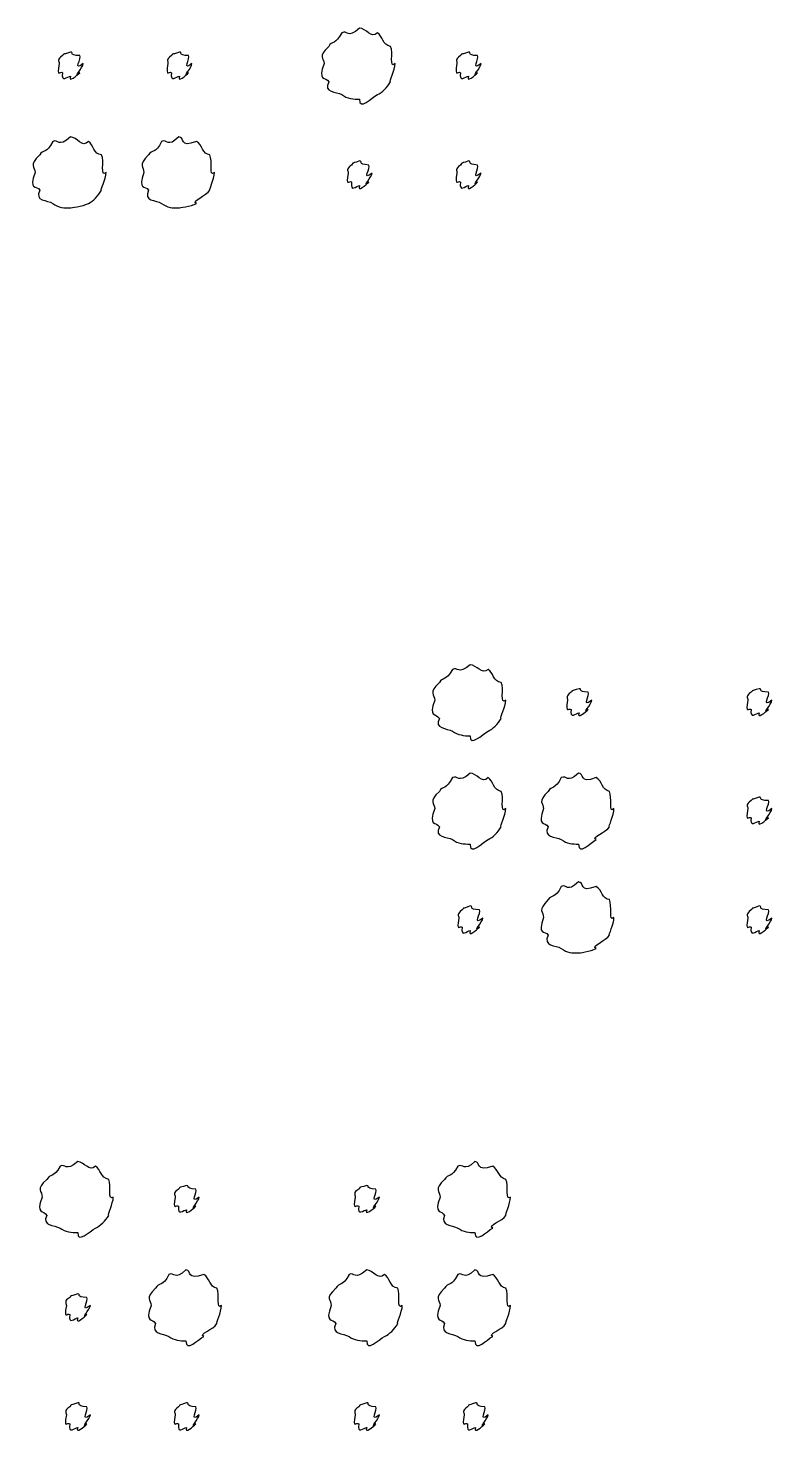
# Model space of a CAD drawing. Header units: millimetres. Extents: x -178 to -32, y 41 to 266.
# Drawn here: x -64.01 to -56.85, y 239.68 to 253.21 of the extents above; entities that cross this region are included whole.
import ezdxf

# ---------------------------------------------------------------- set-up
doc = ezdxf.new("R2010")
doc.units = ezdxf.units.MM
doc.layers.get('0').update_dxf_attribs({"linetype": 'CONTINUOUS'})

msp = doc.modelspace()

# ---------------------------------------------------------------- linework, layer by layer
at = {"color": 0}
for p, q in [((-60.815, 253.214), (-60.815, 253.214)), ((-63.5974, 252.983), (-63.5974, 252.983)), ((-62.55, 252.983), (-62.55, 252.983)), ((-59.768, 252.983), (-59.768, 252.983)), ((-63.5974, 252.167), (-63.5974, 252.167)), ((-62.5556, 252.167), (-62.5556, 252.167)), ((-60.815, 251.936), (-60.815, 251.936)), ((-59.768, 251.936), (-59.768, 251.936)), ((-59.75, 247.088), (-59.75, 247.088)), ((-58.7026, 246.856), (-58.7026, 246.856)), ((-56.9676, 246.856), (-56.9676, 246.856)), ((-59.75, 246.046), (-59.75, 246.046)), ((-58.7082, 246.046), (-58.7082, 246.046)), ((-56.9676, 245.814), (-56.9676, 245.814)), ((-58.7082, 244.999), (-58.7082, 244.999)), ((-59.75, 244.767), (-59.75, 244.767)), ((-56.9676, 244.767), (-56.9676, 244.767)), ((-63.5286, 242.307), (-63.5286, 242.307)), ((-59.7045, 242.307), (-59.7045, 242.307)), ((-62.4812, 242.076), (-62.4812, 242.076)), ((-60.7462, 242.076), (-60.7462, 242.076)), ((-62.4868, 241.265), (-62.4868, 241.265)), ((-60.7462, 241.265), (-60.7462, 241.265)), ((-59.7045, 241.265), (-59.7045, 241.265)), ((-63.5286, 241.034), (-63.5286, 241.034)), ((-63.5286, 239.987), (-63.5286, 239.987)), ((-62.4812, 239.987), (-62.4812, 239.987)), ((-60.7462, 239.987), (-60.7462, 239.987)), ((-59.6988, 239.987), (-59.6988, 239.987))]:
    msp.add_line(p, q, dxfattribs=at)
for points in [[(-60.9861, 253.17), (-61.0482, 253.049), (-61.0824, 253.096), (-61.1128, 253.038)], [(-60.815, 253.214), (-60.9378, 253.107), (-60.9311, 253.199), (-60.9861, 253.17)], [(-60.6443, 253.17), (-60.7021, 253.107), (-60.7557, 253.214), (-60.815, 253.214)], [(-60.5176, 253.038), (-60.5959, 253.049), (-60.5921, 253.14), (-60.6443, 253.17)], [(-61.1128, 253.038), (-61.2246, 252.935), (-61.1569, 252.928), (-61.1569, 252.873)], [(-60.4735, 252.873), (-60.5342, 252.817), (-60.4873, 252.983), (-60.5176, 253.038)], [(-63.6746, 252.95), (-63.7353, 252.909), (-63.7078, 252.902), (-63.7078, 252.873)], [(-63.7078, 252.873), (-63.7353, 252.725), (-63.6965, 252.807), (-63.6746, 252.785)], [(-63.5974, 252.983), (-63.6912, 252.953), (-63.6524, 252.972), (-63.6746, 252.95)], [(-63.5092, 252.95), (-63.6249, 252.953), (-63.5603, 252.983), (-63.5974, 252.983)], [(-63.476, 252.873), (-63.5808, 252.791), (-63.4873, 252.928), (-63.5092, 252.95)], [(-63.5092, 252.785), (-63.5808, 252.725), (-63.476, 252.835), (-63.476, 252.873)], [(-62.6272, 252.95), (-62.6837, 252.909), (-62.6604, 252.902), (-62.6604, 252.873)], [(-62.6604, 252.873), (-62.6837, 252.725), (-62.6495, 252.807), (-62.6272, 252.785)], [(-62.55, 252.983), (-62.6396, 252.953), (-62.6054, 252.972), (-62.6272, 252.95)], [(-62.4618, 252.95), (-62.5736, 252.953), (-62.5129, 252.983), (-62.55, 252.983)], [(-62.429, 252.873), (-62.5295, 252.791), (-62.4399, 252.928), (-62.4618, 252.95)], [(-62.4618, 252.785), (-62.5295, 252.725), (-62.429, 252.835), (-62.429, 252.873)], [(-61.1569, 252.873), (-61.2246, 252.699), (-61.1417, 252.752), (-61.1128, 252.696)], [(-60.5176, 252.696), (-60.5342, 252.699), (-60.4735, 252.809), (-60.4735, 252.873)], [(-59.8449, 252.95), (-59.9017, 252.909), (-59.878, 252.902), (-59.878, 252.873)], [(-59.878, 252.873), (-59.9017, 252.725), (-59.8671, 252.807), (-59.8449, 252.785)], [(-59.768, 252.983), (-59.8576, 252.953), (-59.823, 252.972), (-59.8449, 252.95)], [(-59.6798, 252.95), (-59.7912, 252.953), (-59.7306, 252.983), (-59.768, 252.983)], [(-59.6466, 252.873), (-59.7472, 252.791), (-59.6575, 252.928), (-59.6798, 252.95)], [(-59.6798, 252.785), (-59.7472, 252.725), (-59.6466, 252.835), (-59.6466, 252.873)], [(-63.6746, 252.785), (-63.6912, 252.681), (-63.6263, 252.752), (-63.5974, 252.752)], [(-63.5974, 252.752), (-63.6249, 252.681), (-63.5314, 252.762), (-63.5092, 252.785)], [(-62.6272, 252.785), (-62.6396, 252.681), (-62.5789, 252.752), (-62.55, 252.752)], [(-62.55, 252.752), (-62.5736, 252.681), (-62.484, 252.762), (-62.4618, 252.785)], [(-59.8449, 252.785), (-59.8576, 252.681), (-59.7969, 252.752), (-59.768, 252.752)], [(-59.768, 252.752), (-59.7912, 252.681), (-59.7016, 252.762), (-59.6798, 252.785)], [(-61.1128, 252.696), (-61.1653, 252.593), (-61.0411, 252.604), (-60.9861, 252.575)], [(-60.6443, 252.575), (-60.5959, 252.593), (-60.5504, 252.644), (-60.5176, 252.696)], [(-60.9861, 252.575), (-60.9378, 252.534), (-60.8729, 252.531), (-60.815, 252.531)], [(-60.815, 252.531), (-60.8207, 252.417), (-60.6993, 252.545), (-60.6443, 252.575)], [(-63.7681, 252.123), (-63.8302, 251.998), (-63.8648, 252.052), (-63.8951, 251.996)], [(-63.5974, 252.167), (-63.7201, 252.057), (-63.7131, 252.152), (-63.7681, 252.123)], [(-63.4266, 252.123), (-63.4845, 252.057), (-63.5381, 252.167), (-63.5974, 252.167)], [(-63.2996, 251.996), (-63.3783, 251.998), (-63.3741, 252.093), (-63.4266, 252.123)], [(-62.7211, 252.123), (-62.7789, 251.998), (-62.8174, 252.052), (-62.8477, 251.996)], [(-62.5556, 252.167), (-62.6685, 252.057), (-62.6657, 252.152), (-62.7211, 252.123)], [(-62.3849, 252.123), (-62.5556, 252.057), (-62.4963, 252.167), (-62.5556, 252.167)], [(-62.2579, 251.996), (-62.327, 251.998), (-62.3295, 252.093), (-62.3849, 252.123)], [(-63.8951, 251.996), (-64.0066, 251.888), (-63.9392, 251.883), (-63.9392, 251.825)], [(-63.2555, 251.825), (-63.3162, 251.77), (-63.2693, 251.941), (-63.2996, 251.996)], [(-62.8477, 251.996), (-62.9553, 251.888), (-62.8918, 251.883), (-62.8918, 251.825)], [(-62.2138, 251.825), (-62.2688, 251.77), (-62.2275, 251.941), (-62.2579, 251.996)], [(-60.815, 251.936), (-60.9088, 251.903), (-60.8704, 251.922), (-60.8923, 251.897)], [(-60.7268, 251.897), (-60.8429, 251.903), (-60.778, 251.936), (-60.815, 251.936)], [(-59.768, 251.936), (-59.8576, 251.903), (-59.823, 251.922), (-59.8449, 251.897)], [(-59.6798, 251.897), (-59.7912, 251.903), (-59.7306, 251.936), (-59.768, 251.936)], [(-63.9392, 251.825), (-64.0066, 251.649), (-63.924, 251.706), (-63.8951, 251.655)], [(-63.2996, 251.655), (-63.3162, 251.649), (-63.2555, 251.762), (-63.2555, 251.825)], [(-62.8918, 251.825), (-62.9553, 251.649), (-62.8766, 251.706), (-62.8477, 251.655)], [(-62.2579, 251.655), (-62.2688, 251.649), (-62.2138, 251.762), (-62.2138, 251.825)], [(-60.8923, 251.897), (-60.9529, 251.854), (-60.9254, 251.849), (-60.9254, 251.82)], [(-60.9254, 251.82), (-60.9529, 251.674), (-60.9145, 251.757), (-60.8923, 251.732)], [(-60.694, 251.82), (-60.7988, 251.737), (-60.7049, 251.875), (-60.7268, 251.897)], [(-60.7268, 251.732), (-60.7988, 251.674), (-60.694, 251.787), (-60.694, 251.82)], [(-59.8449, 251.897), (-59.9017, 251.854), (-59.878, 251.849), (-59.878, 251.82)], [(-59.878, 251.82), (-59.9017, 251.674), (-59.8671, 251.757), (-59.8449, 251.732)], [(-59.6466, 251.82), (-59.7472, 251.737), (-59.6575, 251.875), (-59.6798, 251.897)], [(-59.6798, 251.732), (-59.7472, 251.674), (-59.6466, 251.787), (-59.6466, 251.82)], [(-63.8951, 251.655), (-63.9473, 251.546), (-63.8235, 251.561), (-63.7681, 251.528)], [(-63.4266, 251.528), (-63.3783, 251.546), (-63.3328, 251.602), (-63.2996, 251.655)], [(-62.8477, 251.655), (-62.8975, 251.546), (-62.7761, 251.561), (-62.7211, 251.528)], [(-62.3849, 251.528), (-62.4452, 251.546), (-62.2868, 251.602), (-62.2579, 251.655)], [(-60.8923, 251.732), (-60.9088, 251.627), (-60.8439, 251.699), (-60.815, 251.699)], [(-60.815, 251.699), (-60.8429, 251.627), (-60.749, 251.71), (-60.7268, 251.732)], [(-59.8449, 251.732), (-59.8576, 251.627), (-59.7969, 251.699), (-59.768, 251.699)], [(-59.768, 251.699), (-59.7912, 251.627), (-59.7016, 251.71), (-59.6798, 251.732)], [(-63.7681, 251.528), (-63.7201, 251.484), (-63.6552, 251.484), (-63.5974, 251.484)], [(-63.5974, 251.484), (-63.603, 251.484), (-63.4817, 251.497), (-63.4266, 251.528)], [(-62.7211, 251.528), (-62.6685, 251.484), (-62.6106, 251.484), (-62.5556, 251.484)], [(-62.5556, 251.484), (-62.5556, 251.484), (-62.4399, 251.497), (-62.3849, 251.528)], [(-59.9207, 247.044), (-59.9828, 246.928), (-60.0174, 246.972), (-60.0477, 246.917)], [(-59.75, 247.088), (-59.8727, 246.986), (-59.8657, 247.072), (-59.9207, 247.044)], [(-59.5789, 247.044), (-59.6371, 246.986), (-59.6907, 247.088), (-59.75, 247.088)], [(-59.4522, 246.917), (-59.5309, 246.928), (-59.5267, 247.013), (-59.5789, 247.044)], [(-60.0477, 246.917), (-60.1592, 246.818), (-60.0918, 246.804), (-60.0918, 246.746)], [(-59.4081, 246.746), (-59.4688, 246.699), (-59.4219, 246.862), (-59.4522, 246.917)], [(-58.7798, 246.823), (-58.8363, 246.787), (-58.813, 246.775), (-58.813, 246.746)], [(-58.7026, 246.856), (-58.7922, 246.832), (-58.7576, 246.845), (-58.7798, 246.823)], [(-58.6144, 246.823), (-58.7262, 246.832), (-58.6655, 246.856), (-58.7026, 246.856)], [(-58.5812, 246.746), (-58.6821, 246.67), (-58.5925, 246.801), (-58.6144, 246.823)], [(-57.0449, 246.823), (-57.1055, 246.787), (-57.078, 246.775), (-57.078, 246.746)], [(-56.9676, 246.856), (-57.0615, 246.832), (-57.0227, 246.845), (-57.0449, 246.823)], [(-56.8794, 246.823), (-56.9951, 246.832), (-56.9306, 246.856), (-56.9676, 246.856)], [(-56.8463, 246.746), (-56.951, 246.67), (-56.8575, 246.801), (-56.8794, 246.823)], [(-60.0918, 246.746), (-60.1592, 246.578), (-60.0766, 246.625), (-60.0477, 246.57)], [(-59.4522, 246.57), (-59.4688, 246.578), (-59.4081, 246.683), (-59.4081, 246.746)], [(-58.813, 246.746), (-58.8363, 246.604), (-58.8017, 246.68), (-58.7798, 246.658)], [(-58.7798, 246.658), (-58.7922, 246.56), (-58.7315, 246.625), (-58.7026, 246.625)], [(-58.7026, 246.625), (-58.7262, 246.56), (-58.6366, 246.636), (-58.6144, 246.658)], [(-58.6144, 246.658), (-58.6821, 246.604), (-58.5812, 246.709), (-58.5812, 246.746)], [(-57.078, 246.746), (-57.1055, 246.604), (-57.0667, 246.68), (-57.0449, 246.658)], [(-57.0449, 246.658), (-57.0615, 246.56), (-56.9965, 246.625), (-56.9676, 246.625)], [(-56.9676, 246.625), (-56.9951, 246.56), (-56.9016, 246.636), (-56.8794, 246.658)], [(-56.8794, 246.658), (-56.951, 246.604), (-56.8463, 246.709), (-56.8463, 246.746)], [(-60.0477, 246.57), (-60.0999, 246.472), (-59.9757, 246.477), (-59.9207, 246.448)], [(-59.5789, 246.448), (-59.5309, 246.472), (-59.4854, 246.517), (-59.4522, 246.57)], [(-59.9207, 246.448), (-59.8727, 246.412), (-59.8078, 246.404), (-59.75, 246.404)], [(-59.75, 246.404), (-59.7553, 246.295), (-59.6343, 246.418), (-59.5789, 246.448)], [(-59.9207, 246.002), (-59.9828, 245.88), (-60.0174, 245.927), (-60.0477, 245.87)], [(-59.75, 246.046), (-59.8727, 245.938), (-59.8657, 246.031), (-59.9207, 246.002)], [(-59.5789, 246.002), (-59.6371, 245.938), (-59.6907, 246.046), (-59.75, 246.046)], [(-59.4522, 245.87), (-59.5309, 245.88), (-59.5267, 245.971), (-59.5789, 246.002)], [(-58.8733, 246.002), (-58.9315, 245.88), (-58.97, 245.927), (-59.0003, 245.87)], [(-58.7082, 246.046), (-58.8211, 245.938), (-58.8183, 246.031), (-58.8733, 246.002)], [(-58.5371, 246.002), (-58.7082, 245.938), (-58.649, 246.046), (-58.7082, 246.046)], [(-58.4105, 245.87), (-58.4793, 245.88), (-58.4821, 245.971), (-58.5371, 246.002)], [(-60.0477, 245.87), (-60.1592, 245.766), (-60.0918, 245.759), (-60.0918, 245.704)], [(-59.4081, 245.704), (-59.4688, 245.649), (-59.4219, 245.814), (-59.4522, 245.87)], [(-59.0003, 245.87), (-59.1079, 245.766), (-59.0444, 245.759), (-59.0444, 245.704)], [(-58.3664, 245.704), (-58.4214, 245.649), (-58.3801, 245.814), (-58.4105, 245.87)], [(-56.9676, 245.814), (-57.0615, 245.784), (-57.0227, 245.804), (-57.0449, 245.781)], [(-56.8794, 245.781), (-56.9951, 245.784), (-56.9306, 245.814), (-56.9676, 245.814)], [(-60.0918, 245.704), (-60.1592, 245.531), (-60.0766, 245.583), (-60.0477, 245.528)], [(-59.4522, 245.528), (-59.4688, 245.531), (-59.4081, 245.641), (-59.4081, 245.704)], [(-59.0444, 245.704), (-59.1079, 245.531), (-59.0292, 245.583), (-59.0003, 245.528)], [(-58.4105, 245.528), (-58.4214, 245.531), (-58.3664, 245.641), (-58.3664, 245.704)], [(-57.0449, 245.781), (-57.1055, 245.74), (-57.078, 245.733), (-57.078, 245.704)], [(-57.078, 245.704), (-57.1055, 245.557), (-57.0667, 245.638), (-57.0449, 245.616)], [(-56.8463, 245.704), (-56.951, 245.623), (-56.8575, 245.759), (-56.8794, 245.781)], [(-56.8794, 245.616), (-56.951, 245.557), (-56.8463, 245.667), (-56.8463, 245.704)], [(-57.0449, 245.616), (-57.0615, 245.513), (-56.9965, 245.583), (-56.9676, 245.583)], [(-56.9676, 245.583), (-56.9951, 245.513), (-56.9016, 245.594), (-56.8794, 245.616)], [(-60.0477, 245.528), (-60.0999, 245.424), (-59.9757, 245.436), (-59.9207, 245.407)], [(-59.5789, 245.407), (-59.5309, 245.424), (-59.4854, 245.475), (-59.4522, 245.528)], [(-59.0003, 245.528), (-59.0497, 245.424), (-58.9287, 245.436), (-58.8733, 245.407)], [(-58.5371, 245.407), (-58.5978, 245.424), (-58.4394, 245.475), (-58.4105, 245.528)], [(-59.9207, 245.407), (-59.8727, 245.365), (-59.8078, 245.363), (-59.75, 245.363)], [(-59.75, 245.363), (-59.7553, 245.248), (-59.6343, 245.376), (-59.5789, 245.407)], [(-58.8733, 245.407), (-58.8211, 245.365), (-58.7633, 245.363), (-58.7082, 245.363)], [(-58.7082, 245.363), (-58.7082, 245.248), (-58.5925, 245.376), (-58.5371, 245.407)], [(-58.8733, 244.954), (-58.9315, 244.829), (-58.97, 244.883), (-59.0003, 244.828)], [(-58.7082, 244.999), (-58.8211, 244.888), (-58.8183, 244.983), (-58.8733, 244.954)], [(-58.5371, 244.954), (-58.7082, 244.888), (-58.649, 244.999), (-58.7082, 244.999)], [(-58.4105, 244.828), (-58.4793, 244.829), (-58.4821, 244.924), (-58.5371, 244.954)], [(-59.75, 244.767), (-59.8435, 244.734), (-59.805, 244.753), (-59.8272, 244.729)], [(-59.6618, 244.729), (-59.7775, 244.734), (-59.7126, 244.767), (-59.75, 244.767)], [(-59.0003, 244.828), (-59.1079, 244.719), (-59.0444, 244.715), (-59.0444, 244.657)], [(-58.3664, 244.657), (-58.4214, 244.602), (-58.3801, 244.773), (-58.4105, 244.828)], [(-56.9676, 244.767), (-57.0615, 244.734), (-57.0227, 244.753), (-57.0449, 244.729)], [(-56.8794, 244.729), (-56.9951, 244.734), (-56.9306, 244.767), (-56.9676, 244.767)], [(-59.8272, 244.729), (-59.8876, 244.686), (-59.86, 244.68), (-59.86, 244.651)], [(-59.86, 244.651), (-59.8876, 244.505), (-59.8491, 244.588), (-59.8272, 244.563)], [(-59.6286, 244.651), (-59.7334, 244.569), (-59.6396, 244.706), (-59.6618, 244.729)], [(-59.6618, 244.563), (-59.7334, 244.505), (-59.6286, 244.618), (-59.6286, 244.651)], [(-59.0444, 244.657), (-59.1079, 244.481), (-59.0292, 244.537), (-59.0003, 244.486)], [(-58.4105, 244.486), (-58.4214, 244.481), (-58.3664, 244.594), (-58.3664, 244.657)], [(-57.0449, 244.729), (-57.1055, 244.686), (-57.078, 244.68), (-57.078, 244.651)], [(-57.078, 244.651), (-57.1055, 244.505), (-57.0667, 244.588), (-57.0449, 244.563)], [(-56.8463, 244.651), (-56.951, 244.569), (-56.8575, 244.706), (-56.8794, 244.729)], [(-56.8794, 244.563), (-56.951, 244.505), (-56.8463, 244.618), (-56.8463, 244.651)], [(-59.8272, 244.563), (-59.8435, 244.458), (-59.7789, 244.53), (-59.75, 244.53)], [(-59.75, 244.53), (-59.7775, 244.458), (-59.6837, 244.541), (-59.6618, 244.563)], [(-59.0003, 244.486), (-59.0497, 244.377), (-58.9287, 244.392), (-58.8733, 244.359)], [(-58.5371, 244.359), (-58.5978, 244.377), (-58.4394, 244.434), (-58.4105, 244.486)], [(-57.0449, 244.563), (-57.0615, 244.458), (-56.9965, 244.53), (-56.9676, 244.53)], [(-56.9676, 244.53), (-56.9951, 244.458), (-56.9016, 244.541), (-56.8794, 244.563)], [(-58.8733, 244.359), (-58.8211, 244.315), (-58.7633, 244.315), (-58.7082, 244.315)], [(-58.7082, 244.315), (-58.7082, 244.315), (-58.5925, 244.329), (-58.5371, 244.359)], [(-63.5286, 242.307), (-63.651, 242.205), (-63.6443, 242.292), (-63.6993, 242.263)], [(-63.3575, 242.263), (-63.4153, 242.205), (-63.4693, 242.307), (-63.5286, 242.307)], [(-59.7045, 242.307), (-59.8174, 242.205), (-59.8145, 242.292), (-59.8699, 242.263)], [(-59.5337, 242.263), (-59.7045, 242.205), (-59.6452, 242.307), (-59.7045, 242.307)], [(-63.6993, 242.263), (-63.7614, 242.147), (-63.796, 242.191), (-63.8263, 242.136)], [(-63.2308, 242.136), (-63.3095, 242.147), (-63.3053, 242.233), (-63.3575, 242.263)], [(-59.8699, 242.263), (-59.9278, 242.147), (-59.9662, 242.191), (-59.9966, 242.136)], [(-59.4067, 242.136), (-59.4759, 242.147), (-59.4783, 242.233), (-59.5337, 242.263)], [(-63.8263, 242.136), (-63.9378, 242.037), (-63.8704, 242.024), (-63.8704, 241.966)], [(-63.1867, 241.966), (-63.2474, 241.919), (-63.2005, 242.081), (-63.2308, 242.136)], [(-62.5584, 242.043), (-62.6149, 242.007), (-62.5916, 241.995), (-62.5916, 241.966)], [(-62.4812, 242.076), (-62.5708, 242.051), (-62.5362, 242.065), (-62.5584, 242.043)], [(-62.393, 242.043), (-62.5045, 242.051), (-62.4441, 242.076), (-62.4812, 242.076)], [(-62.3598, 241.966), (-62.4604, 241.89), (-62.3711, 242.021), (-62.393, 242.043)], [(-60.8235, 242.043), (-60.8842, 242.007), (-60.8566, 241.995), (-60.8566, 241.966)], [(-60.7462, 242.076), (-60.8401, 242.051), (-60.8013, 242.065), (-60.8235, 242.043)], [(-60.658, 242.043), (-60.7737, 242.051), (-60.7092, 242.076), (-60.7462, 242.076)], [(-60.6249, 241.966), (-60.7296, 241.89), (-60.6362, 242.021), (-60.658, 242.043)], [(-59.9966, 242.136), (-60.1042, 242.037), (-60.0407, 242.024), (-60.0407, 241.966)], [(-59.3626, 241.966), (-59.4177, 241.919), (-59.3764, 242.081), (-59.4067, 242.136)], [(-63.8704, 241.966), (-63.9378, 241.797), (-63.8552, 241.844), (-63.8263, 241.789)], [(-63.2308, 241.789), (-63.2474, 241.797), (-63.1867, 241.902), (-63.1867, 241.966)], [(-62.5916, 241.966), (-62.6149, 241.824), (-62.5803, 241.899), (-62.5584, 241.878)], [(-62.393, 241.878), (-62.4604, 241.824), (-62.3598, 241.928), (-62.3598, 241.966)], [(-60.8566, 241.966), (-60.8842, 241.824), (-60.8453, 241.899), (-60.8235, 241.878)], [(-60.658, 241.878), (-60.7296, 241.824), (-60.6249, 241.928), (-60.6249, 241.966)], [(-60.0407, 241.966), (-60.1042, 241.797), (-60.0255, 241.844), (-59.9966, 241.789)], [(-59.4067, 241.789), (-59.4177, 241.797), (-59.3626, 241.902), (-59.3626, 241.966)], [(-63.8263, 241.789), (-63.8785, 241.691), (-63.7544, 241.697), (-63.6993, 241.668)], [(-63.3575, 241.668), (-63.3095, 241.691), (-63.264, 241.737), (-63.2308, 241.789)], [(-62.5584, 241.878), (-62.5708, 241.779), (-62.5101, 241.844), (-62.4812, 241.844)], [(-62.4812, 241.844), (-62.5045, 241.779), (-62.4152, 241.855), (-62.393, 241.878)], [(-60.8235, 241.878), (-60.8401, 241.779), (-60.7751, 241.844), (-60.7462, 241.844)], [(-60.7462, 241.844), (-60.7737, 241.779), (-60.6802, 241.855), (-60.658, 241.878)], [(-59.9966, 241.789), (-60.0463, 241.691), (-59.9249, 241.697), (-59.8699, 241.668)], [(-59.5337, 241.668), (-59.594, 241.691), (-59.4356, 241.737), (-59.4067, 241.789)], [(-63.6993, 241.668), (-63.651, 241.632), (-63.5864, 241.624), (-63.5286, 241.624)], [(-63.5286, 241.624), (-63.5339, 241.515), (-63.4129, 241.638), (-63.3575, 241.668)], [(-59.8699, 241.668), (-59.8174, 241.632), (-59.7595, 241.624), (-59.7045, 241.624)], [(-59.7045, 241.624), (-59.7045, 241.515), (-59.5888, 241.638), (-59.5337, 241.668)], [(-62.6519, 241.221), (-62.7098, 241.1), (-62.7486, 241.147), (-62.7789, 241.089)], [(-62.4868, 241.265), (-62.5997, 241.158), (-62.5969, 241.25), (-62.6519, 241.221)], [(-62.3157, 241.221), (-62.4868, 241.158), (-62.4276, 241.265), (-62.4868, 241.265)], [(-62.1891, 241.089), (-62.2579, 241.1), (-62.2607, 241.191), (-62.3157, 241.221)], [(-60.917, 241.221), (-60.9791, 241.1), (-61.0136, 241.147), (-61.044, 241.089)], [(-60.7462, 241.265), (-60.869, 241.158), (-60.8619, 241.25), (-60.917, 241.221)], [(-60.5755, 241.221), (-60.6333, 241.158), (-60.687, 241.265), (-60.7462, 241.265)], [(-60.4485, 241.089), (-60.5271, 241.1), (-60.5229, 241.191), (-60.5755, 241.221)], [(-59.8699, 241.221), (-59.9278, 241.1), (-59.9662, 241.147), (-59.9966, 241.089)], [(-59.7045, 241.265), (-59.8174, 241.158), (-59.8145, 241.25), (-59.8699, 241.221)], [(-59.5337, 241.221), (-59.7045, 241.158), (-59.6452, 241.265), (-59.7045, 241.265)], [(-59.4067, 241.089), (-59.4759, 241.1), (-59.4783, 241.191), (-59.5337, 241.221)], [(-62.7789, 241.089), (-62.8862, 240.986), (-62.823, 240.979), (-62.823, 240.924)], [(-62.145, 240.924), (-62.2, 240.869), (-62.1587, 241.034), (-62.1891, 241.089)], [(-61.044, 241.089), (-61.1554, 240.986), (-61.0881, 240.979), (-61.0881, 240.924)], [(-60.4044, 240.924), (-60.4651, 240.869), (-60.4181, 241.034), (-60.4485, 241.089)], [(-59.9966, 241.089), (-60.1042, 240.986), (-60.0407, 240.979), (-60.0407, 240.924)], [(-59.3626, 240.924), (-59.4177, 240.869), (-59.3764, 241.034), (-59.4067, 241.089)], [(-63.6058, 241.001), (-63.6662, 240.96), (-63.6386, 240.953), (-63.6386, 240.924)], [(-63.5286, 241.034), (-63.6221, 241.004), (-63.5836, 241.023), (-63.6058, 241.001)], [(-63.4404, 241.001), (-63.5561, 241.004), (-63.4912, 241.034), (-63.5286, 241.034)], [(-63.4072, 240.924), (-63.512, 240.842), (-63.4182, 240.979), (-63.4404, 241.001)], [(-63.6386, 240.924), (-63.6662, 240.776), (-63.6277, 240.858), (-63.6058, 240.836)], [(-63.6058, 240.836), (-63.6221, 240.732), (-63.5575, 240.803), (-63.5286, 240.803)], [(-63.5286, 240.803), (-63.5561, 240.732), (-63.4623, 240.814), (-63.4404, 240.836)], [(-63.4404, 240.836), (-63.512, 240.776), (-63.4072, 240.887), (-63.4072, 240.924)], [(-62.823, 240.924), (-62.8862, 240.75), (-62.8078, 240.803), (-62.7789, 240.748)], [(-62.1891, 240.748), (-62.2, 240.75), (-62.145, 240.86), (-62.145, 240.924)], [(-61.0881, 240.924), (-61.1554, 240.75), (-61.0729, 240.803), (-61.044, 240.748)], [(-60.4485, 240.748), (-60.4651, 240.75), (-60.4044, 240.86), (-60.4044, 240.924)], [(-60.0407, 240.924), (-60.1042, 240.75), (-60.0255, 240.803), (-59.9966, 240.748)], [(-59.4067, 240.748), (-59.4177, 240.75), (-59.3626, 240.86), (-59.3626, 240.924)], [(-62.7789, 240.748), (-62.8283, 240.644), (-62.7073, 240.655), (-62.6519, 240.626)], [(-62.3157, 240.626), (-62.3764, 240.644), (-62.218, 240.695), (-62.1891, 240.748)], [(-61.044, 240.748), (-61.0962, 240.644), (-60.9723, 240.655), (-60.917, 240.626)], [(-60.5755, 240.626), (-60.5271, 240.644), (-60.4816, 240.695), (-60.4485, 240.748)], [(-59.9966, 240.748), (-60.0463, 240.644), (-59.9249, 240.655), (-59.8699, 240.626)], [(-59.5337, 240.626), (-59.594, 240.644), (-59.4356, 240.695), (-59.4067, 240.748)], [(-62.6519, 240.626), (-62.5997, 240.585), (-62.5419, 240.582), (-62.4868, 240.582)], [(-62.4868, 240.582), (-62.4868, 240.468), (-62.3711, 240.596), (-62.3157, 240.626)], [(-60.917, 240.626), (-60.869, 240.585), (-60.8041, 240.582), (-60.7462, 240.582)], [(-60.7462, 240.582), (-60.7519, 240.468), (-60.6305, 240.596), (-60.5755, 240.626)], [(-59.8699, 240.626), (-59.8174, 240.585), (-59.7595, 240.582), (-59.7045, 240.582)], [(-59.7045, 240.582), (-59.7045, 240.468), (-59.5888, 240.596), (-59.5337, 240.626)], [(-63.6058, 239.948), (-63.6662, 239.905), (-63.6386, 239.9), (-63.6386, 239.871)], [(-63.6386, 239.871), (-63.6662, 239.725), (-63.6277, 239.808), (-63.6058, 239.783)], [(-63.5286, 239.987), (-63.6221, 239.954), (-63.5836, 239.973), (-63.6058, 239.948)], [(-63.4404, 239.948), (-63.5561, 239.954), (-63.4912, 239.987), (-63.5286, 239.987)], [(-63.4072, 239.871), (-63.512, 239.788), (-63.4182, 239.926), (-63.4404, 239.948)], [(-63.4404, 239.783), (-63.512, 239.725), (-63.4072, 239.838), (-63.4072, 239.871)], [(-62.5584, 239.948), (-62.6149, 239.905), (-62.5916, 239.9), (-62.5916, 239.871)], [(-62.5916, 239.871), (-62.6149, 239.725), (-62.5803, 239.808), (-62.5584, 239.783)], [(-62.4812, 239.987), (-62.5708, 239.954), (-62.5362, 239.973), (-62.5584, 239.948)], [(-62.393, 239.948), (-62.5045, 239.954), (-62.4441, 239.987), (-62.4812, 239.987)], [(-62.3598, 239.871), (-62.4604, 239.788), (-62.3711, 239.926), (-62.393, 239.948)], [(-62.393, 239.783), (-62.4604, 239.725), (-62.3598, 239.838), (-62.3598, 239.871)], [(-60.8235, 239.948), (-60.8842, 239.905), (-60.8566, 239.9), (-60.8566, 239.871)], [(-60.8566, 239.871), (-60.8842, 239.725), (-60.8453, 239.808), (-60.8235, 239.783)], [(-60.7462, 239.987), (-60.8401, 239.954), (-60.8013, 239.973), (-60.8235, 239.948)], [(-60.658, 239.948), (-60.7737, 239.954), (-60.7092, 239.987), (-60.7462, 239.987)], [(-60.6249, 239.871), (-60.7296, 239.788), (-60.6362, 239.926), (-60.658, 239.948)], [(-60.658, 239.783), (-60.7296, 239.725), (-60.6249, 239.838), (-60.6249, 239.871)], [(-59.7761, 239.948), (-59.8325, 239.905), (-59.8092, 239.9), (-59.8092, 239.871)], [(-59.8092, 239.871), (-59.8325, 239.725), (-59.7983, 239.808), (-59.7761, 239.783)], [(-59.6988, 239.987), (-59.7884, 239.954), (-59.7542, 239.973), (-59.7761, 239.948)], [(-59.6106, 239.948), (-59.7225, 239.954), (-59.6618, 239.987), (-59.6988, 239.987)], [(-59.5778, 239.871), (-59.6784, 239.788), (-59.5888, 239.926), (-59.6106, 239.948)], [(-59.6106, 239.783), (-59.6784, 239.725), (-59.5778, 239.838), (-59.5778, 239.871)], [(-63.6058, 239.783), (-63.6221, 239.678), (-63.5575, 239.75), (-63.5286, 239.75)], [(-63.5286, 239.75), (-63.5561, 239.678), (-63.4623, 239.761), (-63.4404, 239.783)], [(-62.5584, 239.783), (-62.5708, 239.678), (-62.5101, 239.75), (-62.4812, 239.75)], [(-62.4812, 239.75), (-62.5045, 239.678), (-62.4152, 239.761), (-62.393, 239.783)], [(-60.8235, 239.783), (-60.8401, 239.678), (-60.7751, 239.75), (-60.7462, 239.75)], [(-60.7462, 239.75), (-60.7737, 239.678), (-60.6802, 239.761), (-60.658, 239.783)], [(-59.7761, 239.783), (-59.7884, 239.678), (-59.7277, 239.75), (-59.6988, 239.75)], [(-59.6988, 239.75), (-59.7225, 239.678), (-59.6328, 239.761), (-59.6106, 239.783)]]:
    msp.add_open_spline(points, degree=3, dxfattribs=at)

doc.saveas('drawing.dxf')
